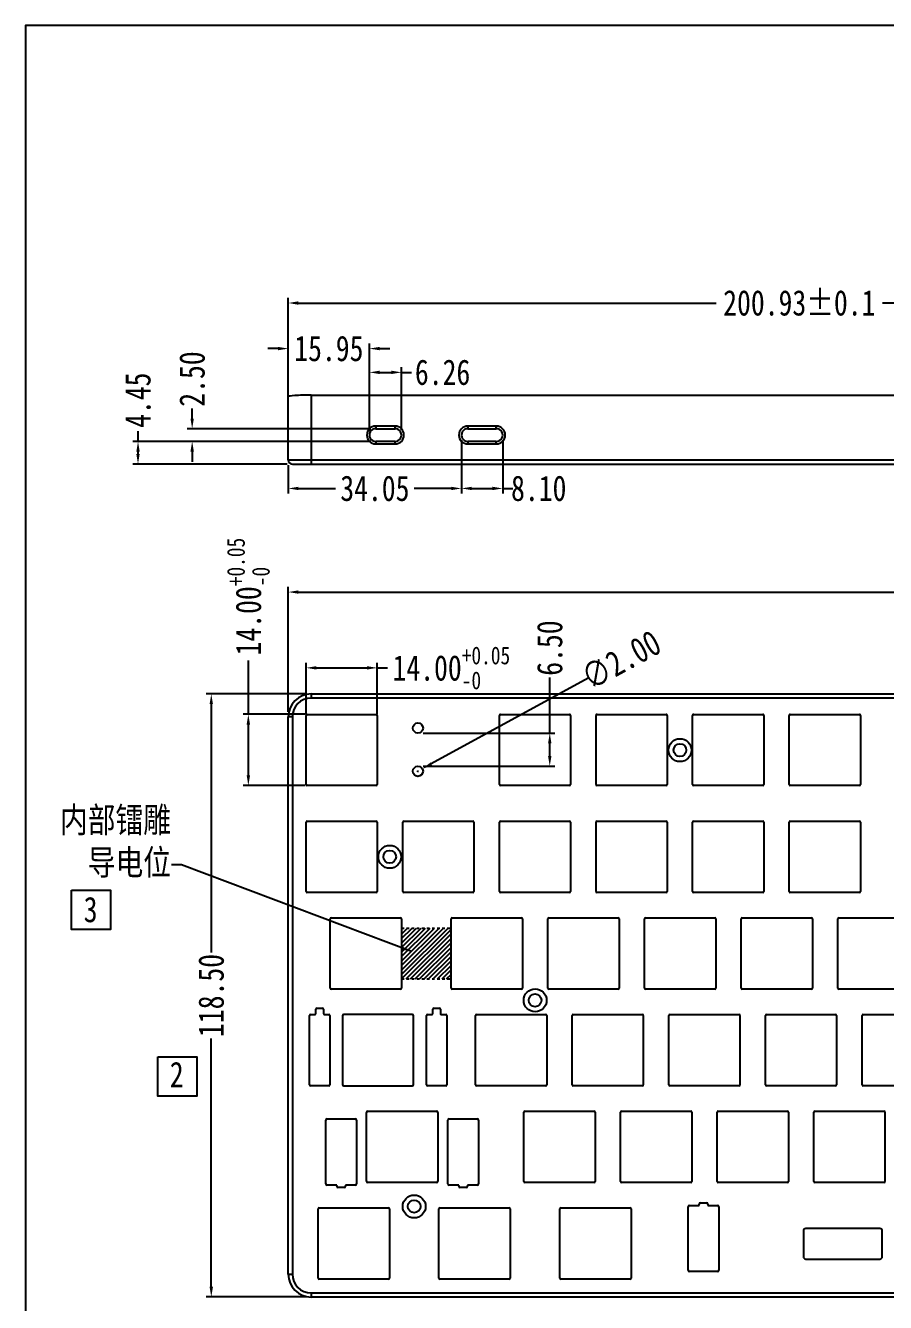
# Model space of a CAD drawing. Header units: inches. Extents: x 544 to 1078, y 439 to 817.
# Drawn here: x 543.8 to 712.8, y 565.6 to 816.6 of the extents above; entities that cross this region are included whole.
import ezdxf

# ---------------------------------------------------------------- set-up
doc = ezdxf.new("R2010")
doc.units = ezdxf.units.IN
doc.header["$LTSCALE"] = 5
doc.header["$MEASUREMENT"] = 0
doc.header["$PDMODE"] = 3
doc.header["$PDSIZE"] = 0.3125
doc.linetypes.add('HIDDEN', pattern=[0.2, 0.1, -0.1])
doc.layers.get('0').update_dxf_attribs({"linetype": 'CONTINUOUS'})
doc.layers.get('Defpoints').update_dxf_attribs({"linetype": 'CONTINUOUS'})
doc.layers.add('图框', color=7, linetype='CONTINUOUS')
doc.styles.get("Standard").update_dxf_attribs({"font": 'txt', "width": 0.8})
doc.dimstyles.get("Standard").update_dxf_attribs({"dimtxt": 5, "dimasz": 2, "dimexe": 1, "dimexo": 1, "dimgap": 0.09, "dimtad": 0, "dimzin": 4, "dimdsep": 46, "dimtxsty": 'Standard', "dimcen": 0.09, "dimclrd": 5, "dimclre": 5, "dimclrt": 1, "dimadec": 0, "dimazin": 0, "dimtp": 0.01, "dimtm": 0.01, "dimtfac": 1, "dimtofl": 0, "dimtmove": 0, "dimatfit": 3, "dimfxl": 0, "dimtolj": 1, "dimtzin": 4, "dimarcsym": 0})

# ---------------------------------------------------------------- blocks, each defined once
blk = doc.blocks.new('*D3')
at = {"color": 5, "lineweight": -2}
for p, q in [((598.91, 685.22), (579.3, 685.22)), ((580.3, 683.22), (580.3, 634.39)), ((580.3, 568.72), (580.3, 617.54)), ((598.91, 566.72), (579.3, 566.72))]:
    blk.add_line(p, q, dxfattribs=at)
at = {"color": 5}
for points in [[(579.97, 683.22), (580.64, 683.22), (580.3, 685.22)], [(579.97, 568.72), (580.64, 568.72), (580.3, 566.72)]]:
    blk.add_solid(points, dxfattribs=at)
at = {"layer": 'Defpoints', "color": 0}
for p in [(580.3, 685.22), (599.91, 685.22), (599.91, 566.72)]:
    blk.add_point(p, dxfattribs=at)
at = {"color": 1, "insert": (580.3, 625.97), "char_height": 5, "attachment_point": 5, "rotation": 90}
blk.add_mtext('\\A1;118.50', dxfattribs=at)
blk = doc.blocks.new('*D4')
at = {"color": 5, "lineweight": -2}
for p, q in [((595.44, 681.72), (595.44, 706.25)), ((597.44, 705.25), (789.54, 705.25)), ((1017.44, 705.25), (825.34, 705.25)), ((1019.44, 681.72), (1019.44, 706.25))]:
    blk.add_line(p, q, dxfattribs=at)
at = {"color": 5}
for points in [[(597.44, 705.58), (597.44, 704.92), (595.44, 705.25)], [(1017.44, 705.58), (1017.44, 704.92), (1019.44, 705.25)]]:
    blk.add_solid(points, dxfattribs=at)
at = {"layer": 'Defpoints', "color": 0}
for p in [(1019.44, 705.25), (595.44, 680.72), (1019.44, 680.72)]:
    blk.add_point(p, dxfattribs=at)
at = {"color": 1, "insert": (807.44, 705.25), "char_height": 5, "attachment_point": 5}
blk.add_mtext('\\A1;424.00%%P0{\\fSimSun|b0|i0|c134|p2;.10}', dxfattribs=at)
blk = doc.blocks.new('*D9')
at = {"color": 5, "lineweight": -2}
for p, q in [((598.94, 681.25), (598.94, 691.35)), ((600.94, 690.35), (610.94, 690.35)), ((612.94, 681.25), (612.94, 691.35)), ((612.94, 690.35), (614.94, 690.35))]:
    blk.add_line(p, q, dxfattribs=at)
at = {"color": 5}
for points in [[(600.94, 690.68), (600.94, 690.02), (598.94, 690.35)], [(610.94, 690.68), (610.94, 690.02), (612.94, 690.35)]]:
    blk.add_solid(points, dxfattribs=at)
at = {"layer": 'Defpoints', "color": 0}
for p in [(598.94, 690.35), (598.94, 680.25), (612.94, 680.25)]:
    blk.add_point(p, dxfattribs=at)
at = {"color": 1, "insert": (627.5, 690.35), "char_height": 5, "attachment_point": 5}
blk.add_mtext('\\A1;14.00{\\H0.7x;\\S+0.05^ -0;}', dxfattribs=at)
blk = doc.blocks.new('*D10')
at = {"color": 5, "lineweight": -2}
for p, q in [((587.59, 681.22), (587.59, 691.79)), ((598.78, 681.22), (586.59, 681.22)), ((587.59, 669.22), (587.59, 679.22)), ((598.78, 667.22), (586.59, 667.22))]:
    blk.add_line(p, q, dxfattribs=at)
at = {"color": 5}
for points in [[(587.26, 679.22), (587.92, 679.22), (587.59, 681.22)], [(587.26, 669.22), (587.92, 669.22), (587.59, 667.22)]]:
    blk.add_solid(points, dxfattribs=at)
at = {"layer": 'Defpoints', "color": 0}
for p in [(587.59, 681.22), (599.78, 681.22), (599.78, 667.22)]:
    blk.add_point(p, dxfattribs=at)
at = {"color": 1, "insert": (587.59, 704.35), "char_height": 5, "attachment_point": 5, "rotation": 90}
blk.add_mtext('\\A1;14.00{\\H0.7x;\\S+0.05^ -0;}', dxfattribs=at)
blk = doc.blocks.new('*D11')
at = {"color": 5, "lineweight": -2}
for p, q in [((654.37, 688.33), (623.56, 671.47)), ((620.84, 670.03), (621.02, 670.03)), ((620.93, 669.94), (620.93, 670.12))]:
    blk.add_line(p, q, dxfattribs=at)
at = {"color": 5}
blk.add_solid([(623.4, 671.76), (623.72, 671.18), (621.81, 670.51)], dxfattribs=at)
at = {"layer": 'Defpoints', "color": 0}
for p in [(621.81, 670.51), (620.06, 669.55)]:
    blk.add_point(p, dxfattribs=at)
at = {"color": 1, "insert": (660.88, 691.9), "char_height": 5, "attachment_point": 5, "rotation": 28.696}
blk.add_mtext('\\A1;∅2.00', dxfattribs=at)
blk = doc.blocks.new('*D12')
at = {"color": 5, "lineweight": -2}
for p, q in [((646.85, 677.53), (646.85, 688.48)), ((621.93, 677.53), (647.85, 677.53)), ((646.85, 673.03), (646.85, 675.53)), ((621.93, 671.03), (647.85, 671.03))]:
    blk.add_line(p, q, dxfattribs=at)
at = {"color": 5}
for points in [[(646.51, 675.53), (647.18, 675.53), (646.85, 677.53)], [(646.51, 673.03), (647.18, 673.03), (646.85, 671.03)]]:
    blk.add_solid(points, dxfattribs=at)
at = {"layer": 'Defpoints', "color": 0}
for p in [(620.93, 677.53), (646.85, 677.53), (620.93, 671.03)]:
    blk.add_point(p, dxfattribs=at)
at = {"color": 1, "insert": (646.85, 694.24), "char_height": 5, "attachment_point": 5, "rotation": 90}
blk.add_mtext('\\A1;6.50', dxfattribs=at)
blk = doc.blocks.new('*D17')
at = {"color": 5, "lineweight": -2}
for p, q in [((595.44, 743.45), (595.44, 763.05)), ((796.37, 737.16), (796.37, 763.05)), ((597.44, 762.05), (679.58, 762.05)), ((794.37, 762.05), (712.23, 762.05))]:
    blk.add_line(p, q, dxfattribs=at)
at = {"color": 5}
for points in [[(597.44, 762.38), (597.44, 761.71), (595.44, 762.05)], [(794.37, 761.71), (794.37, 762.38), (796.37, 762.05)]]:
    blk.add_solid(points, dxfattribs=at)
at = {"layer": 'Defpoints', "color": 0}
for p in [(595.44, 762.05), (595.44, 742.45), (796.37, 736.16)]:
    blk.add_point(p, dxfattribs=at)
at = {"color": 1, "insert": (695.91, 762.05), "char_height": 5, "attachment_point": 5}
blk.add_mtext('\\A1;200.93%%P0{\\fSimSun|b0|i0|c134|p2;.1}', dxfattribs=at)
blk = doc.blocks.new('*D18')
at = {"color": 5, "lineweight": -2}
for p, q in [((593.44, 753.09), (591.44, 753.09)), ((595.44, 743.45), (595.44, 754.09)), ((611.39, 737.1), (611.39, 754.09)), ((613.39, 753.09), (615.39, 753.09))]:
    blk.add_line(p, q, dxfattribs=at)
at = {"color": 5}
for points in [[(593.44, 752.76), (593.44, 753.42), (595.44, 753.09)], [(613.39, 753.42), (613.39, 752.76), (611.39, 753.09)]]:
    blk.add_solid(points, dxfattribs=at)
at = {"layer": 'Defpoints', "color": 0}
for p in [(611.39, 753.09), (595.44, 742.45), (611.39, 736.1)]:
    blk.add_point(p, dxfattribs=at)
at = {"color": 1, "insert": (603.42, 753.09), "char_height": 5, "attachment_point": 5}
blk.add_mtext('\\A1;15.95', dxfattribs=at)
blk = doc.blocks.new('*D19')
at = {"color": 5, "lineweight": -2}
for p, q in [((611.43, 736.8), (611.43, 749.42)), ((613.43, 748.42), (615.69, 748.42)), ((617.69, 737.1), (617.69, 749.42)), ((617.69, 748.42), (619.69, 748.42))]:
    blk.add_line(p, q, dxfattribs=at)
at = {"color": 5}
for points in [[(613.43, 748.76), (613.43, 748.09), (611.43, 748.42)], [(615.69, 748.09), (615.69, 748.76), (617.69, 748.42)]]:
    blk.add_solid(points, dxfattribs=at)
at = {"layer": 'Defpoints', "color": 0}
for p in [(617.69, 748.42), (611.43, 735.8), (617.69, 736.1)]:
    blk.add_point(p, dxfattribs=at)
at = {"color": 1, "insert": (625.78, 748.42), "char_height": 5, "attachment_point": 5}
blk.add_mtext('\\A1;6.26', dxfattribs=at)
blk = doc.blocks.new('*D20')
at = {"color": 5, "lineweight": -2}
for p, q in [((629.49, 735.1), (629.49, 724.61)), ((595.44, 730.2), (595.44, 724.61)), ((597.44, 725.61), (604.71, 725.61)), ((627.49, 725.61), (620.22, 725.61))]:
    blk.add_line(p, q, dxfattribs=at)
at = {"color": 5}
for points in [[(597.44, 725.94), (597.44, 725.28), (595.44, 725.61)], [(627.49, 725.28), (627.49, 725.94), (629.49, 725.61)]]:
    blk.add_solid(points, dxfattribs=at)
at = {"layer": 'Defpoints', "color": 0}
for p in [(629.49, 736.1), (595.44, 731.2), (629.49, 725.61)]:
    blk.add_point(p, dxfattribs=at)
at = {"color": 1, "insert": (612.47, 725.61), "char_height": 5, "attachment_point": 5}
blk.add_mtext('\\A1;34.05', dxfattribs=at)
blk = doc.blocks.new('*D21')
at = {"color": 5, "lineweight": -2}
for p, q in [((629.49, 735.1), (629.49, 724.61)), ((637.59, 735.1), (637.59, 724.61)), ((631.49, 725.61), (635.59, 725.61)), ((637.59, 725.61), (639.59, 725.61))]:
    blk.add_line(p, q, dxfattribs=at)
at = {"color": 5}
for points in [[(631.49, 725.94), (631.49, 725.28), (629.49, 725.61)], [(635.59, 725.28), (635.59, 725.94), (637.59, 725.61)]]:
    blk.add_solid(points, dxfattribs=at)
at = {"layer": 'Defpoints', "color": 0}
for p in [(629.49, 736.1), (637.59, 736.1), (637.59, 725.61)]:
    blk.add_point(p, dxfattribs=at)
at = {"color": 1, "insert": (644.68, 725.61), "char_height": 5, "attachment_point": 5}
blk.add_mtext('\\A1;8.10', dxfattribs=at)
blk = doc.blocks.new('*D22')
at = {"color": 5, "lineweight": -2}
for p, q in [((576.55, 739.35), (576.55, 741.35)), ((611.64, 737.35), (575.55, 737.35)), ((611.64, 734.85), (575.55, 734.85)), ((576.55, 732.85), (576.55, 730.85))]:
    blk.add_line(p, q, dxfattribs=at)
at = {"color": 5}
for points in [[(576.21, 739.35), (576.88, 739.35), (576.55, 737.35)], [(576.88, 732.85), (576.21, 732.85), (576.55, 734.85)]]:
    blk.add_solid(points, dxfattribs=at)
at = {"layer": 'Defpoints', "color": 0}
for p in [(576.55, 737.35), (612.64, 737.35), (612.64, 734.85)]:
    blk.add_point(p, dxfattribs=at)
at = {"color": 1, "insert": (576.55, 747.11), "char_height": 5, "attachment_point": 5, "rotation": 90}
blk.add_mtext('\\A1;2.50', dxfattribs=at)
blk = doc.blocks.new('*D23')
at = {"color": 5, "lineweight": -2}
for p, q in [((565.9, 734.85), (565.9, 736.85)), ((611.64, 734.85), (564.9, 734.85)), ((565.9, 732.4), (565.9, 732.85)), ((595.24, 730.4), (564.9, 730.4))]:
    blk.add_line(p, q, dxfattribs=at)
at = {"color": 5}
for points in [[(566.23, 732.85), (565.57, 732.85), (565.9, 734.85)], [(565.57, 732.4), (566.23, 732.4), (565.9, 730.4)]]:
    blk.add_solid(points, dxfattribs=at)
at = {"layer": 'Defpoints', "color": 0}
for p in [(565.9, 734.85), (612.64, 734.85), (596.24, 730.4)]:
    blk.add_point(p, dxfattribs=at)
at = {"color": 1, "insert": (565.9, 742.94), "char_height": 5, "attachment_point": 5, "rotation": 90}
blk.add_mtext('\\A1;4.45', dxfattribs=at)

msp = doc.modelspace()

# ---------------------------------------------------------------- hatches: boundary and pattern name
at = {"linetype": 'HIDDEN'}
h = msp.add_hatch(dxfattribs=at)
h.set_pattern_fill('ANSI31', color=1, scale=5)
h.paths.add_polyline_path([(627.471, 639.218), (617.706, 639.218), (617.706, 629.218), (627.471, 629.218)])

# ---------------------------------------------------------------- linework, layer by layer
at = {"color": 7, "linetype": 'Continuous'}
for p, q in [((595.441, 731.204), (595.441, 743.673)), ((599.941, 743.938), (599.941, 730.404)), ((599.941, 743.938), (1014.941, 743.938)), ((612.641, 737.854), (612.641, 737.354)), ((616.441, 737.854), (612.641, 737.854)), ((616.441, 737.354), (616.441, 737.854)), ((630.741, 737.854), (630.741, 737.354)), ((636.341, 737.854), (630.741, 737.854)), ((636.341, 737.354), (636.341, 737.854)), ((612.641, 737.354), (616.441, 737.354)), ((630.741, 737.354), (636.341, 737.354)), ((612.641, 734.854), (612.641, 734.354)), ((616.441, 734.854), (612.641, 734.854)), ((612.641, 734.354), (616.441, 734.354)), ((616.441, 734.354), (616.441, 734.854)), ((630.741, 734.854), (630.741, 734.354)), ((636.341, 734.854), (630.741, 734.854)), ((630.741, 734.354), (636.341, 734.354)), ((636.341, 734.354), (636.341, 734.854)), ((595.441, 731.204), (1019.441, 731.204)), ((596.241, 730.404), (1018.641, 730.404))]:
    msp.add_line(p, q, dxfattribs=at)
at = {"color": 4, "linetype": 'Continuous'}
for p, q in [((599.941, 685.218), (599.941, 684.418)), ((599.941, 685.218), (1014.941, 685.218)), ((1014.941, 684.418), (599.941, 684.418)), ((595.441, 571.218), (595.441, 680.718)), ((596.241, 680.718), (595.441, 680.718)), ((596.241, 680.718), (596.241, 571.218)), ((598.941, 667.418), (598.941, 681.018)), ((599.141, 681.218), (612.741, 681.218)), ((612.941, 681.018), (612.941, 667.418)), ((636.941, 667.418), (636.941, 681.018)), ((637.141, 681.218), (650.741, 681.218)), ((650.941, 681.018), (650.941, 667.418)), ((655.941, 667.418), (655.941, 681.018)), ((656.141, 681.218), (669.741, 681.218)), ((669.941, 681.018), (669.941, 667.418)), ((674.941, 667.418), (674.941, 681.018)), ((675.141, 681.218), (688.741, 681.218)), ((688.941, 681.018), (688.941, 667.418)), ((693.941, 667.418), (693.941, 681.018)), ((694.141, 681.218), (707.741, 681.218)), ((707.941, 681.018), (707.941, 667.418)), ((612.741, 667.218), (599.141, 667.218)), ((650.741, 667.218), (637.141, 667.218)), ((669.741, 667.218), (656.141, 667.218)), ((688.741, 667.218), (675.141, 667.218)), ((707.741, 667.218), (694.141, 667.218)), ((598.941, 646.418), (598.941, 660.018)), ((599.141, 660.218), (612.741, 660.218)), ((612.941, 660.018), (612.941, 646.418)), ((617.941, 646.418), (617.941, 660.018)), ((618.141, 660.218), (631.741, 660.218)), ((631.941, 660.018), (631.941, 646.418)), ((636.941, 646.418), (636.941, 660.018)), ((637.141, 660.218), (650.741, 660.218)), ((650.941, 660.018), (650.941, 646.418)), ((655.941, 646.418), (655.941, 660.018)), ((656.141, 660.218), (669.741, 660.218)), ((669.941, 660.018), (669.941, 646.418)), ((674.941, 646.418), (674.941, 660.018)), ((675.141, 660.218), (688.741, 660.218)), ((688.941, 660.018), (688.941, 646.418)), ((693.941, 646.418), (693.941, 660.018)), ((694.141, 660.218), (707.741, 660.218)), ((707.941, 660.018), (707.941, 646.418)), ((612.741, 646.218), (599.141, 646.218)), ((631.741, 646.218), (618.141, 646.218)), ((650.741, 646.218), (637.141, 646.218)), ((669.741, 646.218), (656.141, 646.218)), ((688.741, 646.218), (675.141, 646.218)), ((707.741, 646.218), (694.141, 646.218)), ((603.706, 627.418), (603.706, 641.018)), ((603.906, 641.218), (617.506, 641.218)), ((617.706, 641.018), (617.706, 627.418)), ((627.471, 627.418), (627.471, 641.018)), ((627.671, 641.218), (641.271, 641.218)), ((641.471, 641.018), (641.471, 627.418)), ((646.471, 627.418), (646.471, 641.018)), ((646.671, 641.218), (660.271, 641.218)), ((660.471, 641.018), (660.471, 627.418)), ((665.471, 627.418), (665.471, 641.018)), ((665.671, 641.218), (679.271, 641.218)), ((679.471, 641.018), (679.471, 627.418)), ((684.471, 627.418), (684.471, 641.018)), ((684.671, 641.218), (698.271, 641.218)), ((698.471, 641.018), (698.471, 627.418)), ((703.471, 627.418), (703.471, 641.018)), ((703.671, 641.218), (717.271, 641.218)), ((617.506, 627.218), (603.906, 627.218)), ((641.271, 627.218), (627.671, 627.218)), ((660.271, 627.218), (646.671, 627.218)), ((679.271, 627.218), (665.671, 627.218)), ((698.271, 627.218), (684.671, 627.218)), ((717.271, 627.218), (703.671, 627.218)), ((600.841, 622.418), (600.841, 623.268)), ((601.041, 623.468), (602.141, 623.468)), ((602.341, 623.268), (602.341, 622.418)), ((623.841, 622.418), (623.841, 623.268)), ((624.041, 623.468), (625.141, 623.468)), ((625.341, 623.268), (625.341, 622.418)), ((599.591, 608.418), (599.591, 622.018)), ((599.791, 622.218), (600.641, 622.218)), ((602.541, 622.218), (603.391, 622.218)), ((603.591, 622.018), (603.591, 608.418)), ((606.091, 621.948), (606.091, 608.488)), ((619.821, 622.218), (606.361, 622.218)), ((620.091, 608.488), (620.091, 621.948)), ((622.591, 608.418), (622.591, 622.018)), ((622.791, 622.218), (623.641, 622.218)), ((625.541, 622.218), (626.391, 622.218)), ((626.591, 622.018), (626.591, 608.418)), ((632.241, 608.418), (632.241, 622.018)), ((632.441, 622.218), (646.041, 622.218)), ((646.241, 622.018), (646.241, 608.418)), ((651.241, 608.418), (651.241, 622.018)), ((651.441, 622.218), (665.041, 622.218)), ((665.241, 622.018), (665.241, 608.418)), ((670.241, 608.418), (670.241, 622.018)), ((670.441, 622.218), (684.041, 622.218)), ((684.241, 622.018), (684.241, 608.418)), ((689.241, 608.418), (689.241, 622.018)), ((689.441, 622.218), (703.041, 622.218)), ((703.241, 622.018), (703.241, 608.418)), ((708.241, 608.418), (708.241, 622.018)), ((708.441, 622.218), (722.041, 622.218)), ((603.391, 608.218), (599.791, 608.218)), ((606.361, 608.218), (619.821, 608.218)), ((626.391, 608.218), (622.791, 608.218)), ((646.041, 608.218), (632.441, 608.218)), ((665.041, 608.218), (651.441, 608.218)), ((684.041, 608.218), (670.441, 608.218)), ((703.041, 608.218), (689.441, 608.218)), ((722.041, 608.218), (708.441, 608.218)), ((610.841, 589.468), (610.841, 602.968)), ((611.091, 603.218), (624.591, 603.218)), ((624.841, 602.968), (624.841, 589.468)), ((641.751, 589.418), (641.751, 603.018)), ((641.951, 603.218), (655.551, 603.218)), ((655.751, 603.018), (655.751, 589.418)), ((660.751, 589.418), (660.751, 603.018)), ((660.951, 603.218), (674.551, 603.218)), ((674.751, 603.018), (674.751, 589.418)), ((679.751, 589.418), (679.751, 603.018)), ((679.951, 603.218), (693.551, 603.218)), ((693.751, 603.018), (693.751, 589.418)), ((698.751, 589.418), (698.751, 603.018)), ((698.951, 603.218), (712.551, 603.218)), ((712.751, 603.018), (712.751, 589.418)), ((602.841, 588.968), (602.841, 601.468)), ((603.091, 601.718), (608.591, 601.718)), ((608.841, 601.468), (608.841, 588.968)), ((626.841, 588.968), (626.841, 601.468)), ((627.091, 601.718), (632.591, 601.718)), ((632.841, 601.468), (632.841, 588.968)), ((604.991, 588.718), (603.091, 588.718)), ((604.991, 588.468), (604.991, 588.718)), ((606.441, 588.218), (605.241, 588.218)), ((606.691, 588.718), (606.691, 588.468)), ((608.591, 588.718), (606.691, 588.718)), ((624.591, 589.218), (611.091, 589.218)), ((628.991, 588.718), (627.091, 588.718)), ((628.991, 588.468), (628.991, 588.718)), ((630.441, 588.218), (629.241, 588.218)), ((630.691, 588.718), (630.691, 588.468)), ((632.591, 588.718), (630.691, 588.718)), ((655.551, 589.218), (641.951, 589.218)), ((674.551, 589.218), (660.951, 589.218)), ((693.551, 589.218), (679.951, 589.218)), ((712.551, 589.218), (698.951, 589.218)), ((674.316, 584.718), (676.216, 584.718)), ((676.216, 584.718), (676.216, 584.968)), ((676.466, 585.218), (677.666, 585.218)), ((677.916, 584.968), (677.916, 584.718)), ((677.916, 584.718), (679.816, 584.718)), ((601.311, 570.418), (601.311, 584.018)), ((601.511, 584.218), (615.111, 584.218)), ((615.311, 584.018), (615.311, 570.418)), ((625.071, 570.418), (625.071, 584.018)), ((625.271, 584.218), (638.871, 584.218)), ((639.071, 584.018), (639.071, 570.418)), ((648.831, 570.418), (648.831, 584.018)), ((649.031, 584.218), (662.631, 584.218)), ((662.831, 584.018), (662.831, 570.418)), ((674.066, 571.968), (674.066, 584.468)), ((680.066, 584.468), (680.066, 571.968)), ((696.718, 579.686), (696.718, 574.686)), ((711.718, 580.186), (697.218, 580.186)), ((712.218, 574.686), (712.218, 579.686)), ((697.218, 574.186), (711.718, 574.186)), ((595.441, 571.218), (596.241, 571.218)), ((615.111, 570.218), (601.511, 570.218)), ((638.871, 570.218), (625.271, 570.218)), ((662.631, 570.218), (649.031, 570.218)), ((679.816, 571.718), (674.316, 571.718)), ((599.941, 567.518), (599.941, 566.718)), ((599.941, 567.518), (1014.941, 567.518)), ((1014.941, 566.718), (599.941, 566.718))]:
    msp.add_line(p, q, dxfattribs=at)
at = {"color": 1, "linetype": 'HIDDEN'}
for p, q in [((617.706, 639.218), (627.471, 639.218)), ((617.706, 629.218), (627.471, 629.218))]:
    msp.add_line(p, q, dxfattribs=at)
at = {"color": 1}
for points in [[(552.842, 646.638), (560.512, 646.638), (560.512, 638.937), (552.842, 638.937)], [(569.815, 613.901), (577.485, 613.901), (577.485, 606.2), (569.815, 606.2)]]:
    msp.add_lwpolyline(points, close=True, dxfattribs=at)
at = {"color": 4, "linetype": 'Continuous'}
for centre, radius in [((620.932, 678.53), 1), ((672.441, 674.181), 2.25), ((672.441, 674.181), 1.25), ((620.932, 670.03), 1), ((615.396, 653.218), 2.25), ((615.396, 653.218), 1.25), ((643.971, 625.018), 2.25), ((643.971, 625.018), 1.25), ((620.192, 584.513), 2.25), ((620.192, 584.513), 1.25)]:
    msp.add_circle(centre, radius, dxfattribs=at)
at = {"color": 7, "linetype": 'Continuous'}
for centre, radius, start, end in [((612.641, 736.104), 1.75, 90, 270), ((616.441, 736.104), 1.75, 269.9999, 89.9999), ((630.741, 736.104), 1.75, 90, 270), ((636.341, 736.104), 1.75, 269.9999, 89.9999), ((612.641, 736.104), 1.25, 89.99995, 270), ((616.441, 736.104), 1.25, 269.99994, 90), ((630.741, 736.104), 1.25, 89.99995, 270), ((636.341, 736.104), 1.25, 269.99994, 90), ((596.241, 731.204), 0.8, 180, 270)]:
    msp.add_arc(centre, radius, start, end, dxfattribs=at)
at = {"color": 4, "linetype": 'Continuous'}
for centre, radius, start, end in [((599.941, 680.718), 4.5, 90, 180), ((599.941, 680.718), 3.7, 90, 180), ((599.141, 681.018), 0.2, 90, 180), ((612.741, 681.018), 0.2, 0, 90), ((637.141, 681.018), 0.2, 90, 180), ((650.741, 681.018), 0.2, 0, 90), ((656.141, 681.018), 0.2, 90, 180), ((669.741, 681.018), 0.2, 0, 90), ((675.141, 681.018), 0.2, 90, 180), ((688.741, 681.018), 0.2, 0, 90), ((694.141, 681.018), 0.2, 90, 180), ((707.741, 681.018), 0.2, 0, 90), ((599.141, 667.418), 0.2, 180, 270), ((612.741, 667.418), 0.2, 270, 0), ((637.141, 667.418), 0.2, 180, 270), ((650.741, 667.418), 0.2, 270, 0), ((656.141, 667.418), 0.2, 180, 270), ((669.741, 667.418), 0.2, 270, 0), ((675.141, 667.418), 0.2, 180, 270), ((688.741, 667.418), 0.2, 270, 0), ((694.141, 667.418), 0.2, 180, 270), ((707.741, 667.418), 0.2, 270, 0), ((599.141, 660.018), 0.2, 90, 180), ((612.741, 660.018), 0.2, 0, 90), ((618.141, 660.018), 0.2, 90, 180), ((631.741, 660.018), 0.2, 0, 90), ((637.141, 660.018), 0.2, 90, 180), ((650.741, 660.018), 0.2, 0, 90), ((656.141, 660.018), 0.2, 90, 180), ((669.741, 660.018), 0.2, 0, 90), ((675.141, 660.018), 0.2, 90, 180), ((688.741, 660.018), 0.2, 0, 90), ((694.141, 660.018), 0.2, 90, 180), ((707.741, 660.018), 0.2, 0, 90), ((599.141, 646.418), 0.2, 180, 270), ((612.741, 646.418), 0.2, 270, 0), ((618.141, 646.418), 0.2, 180, 270), ((631.741, 646.418), 0.2, 270, 0), ((637.141, 646.418), 0.2, 180, 270), ((650.741, 646.418), 0.2, 270, 0), ((656.141, 646.418), 0.2, 180, 270), ((669.741, 646.418), 0.2, 270, 0), ((675.141, 646.418), 0.2, 180, 270), ((688.741, 646.418), 0.2, 270, 0), ((694.141, 646.418), 0.2, 180, 270), ((707.741, 646.418), 0.2, 270, 0), ((603.906, 641.018), 0.2, 90, 180), ((617.506, 641.018), 0.2, 0, 90), ((627.671, 641.018), 0.2, 90, 180), ((641.271, 641.018), 0.2, 0, 90), ((646.671, 641.018), 0.2, 90, 180), ((660.271, 641.018), 0.2, 0, 90), ((665.671, 641.018), 0.2, 90, 180), ((679.271, 641.018), 0.2, 0, 90), ((684.671, 641.018), 0.2, 90, 180), ((698.271, 641.018), 0.2, 0, 90), ((703.671, 641.018), 0.2, 90, 180), ((603.906, 627.418), 0.2, 180, 270), ((617.506, 627.418), 0.2, 270, 0), ((627.671, 627.418), 0.2, 180, 270), ((641.271, 627.418), 0.2, 270, 0), ((646.671, 627.418), 0.2, 180, 270), ((660.271, 627.418), 0.2, 270, 0), ((665.671, 627.418), 0.2, 180, 270), ((679.271, 627.418), 0.2, 270, 0), ((684.671, 627.418), 0.2, 180, 270), ((698.271, 627.418), 0.2, 270, 0), ((703.671, 627.418), 0.2, 180, 270), ((600.641, 622.418), 0.2, 270, 0), ((601.041, 623.268), 0.2, 90, 180), ((602.141, 623.268), 0.2, 0, 90), ((602.541, 622.418), 0.2, 180, 270), ((623.641, 622.418), 0.2, 270, 0), ((624.041, 623.268), 0.2, 90, 180), ((625.141, 623.268), 0.2, 0, 90), ((625.541, 622.418), 0.2, 180, 270), ((599.791, 622.018), 0.2, 90, 180), ((603.391, 622.018), 0.2, 0, 90), ((606.361, 621.948), 0.27, 90, 180), ((619.821, 621.948), 0.27, 0, 90), ((622.791, 622.018), 0.2, 90, 180), ((626.391, 622.018), 0.2, 0, 90), ((632.441, 622.018), 0.2, 90, 180), ((646.041, 622.018), 0.2, 0, 90), ((651.441, 622.018), 0.2, 90, 180), ((665.041, 622.018), 0.2, 0, 90), ((670.441, 622.018), 0.2, 90, 180), ((684.041, 622.018), 0.2, 0, 90), ((689.441, 622.018), 0.2, 90, 180), ((703.041, 622.018), 0.2, 0, 90), ((708.441, 622.018), 0.2, 90, 180), ((599.791, 608.418), 0.2, 180, 270), ((603.391, 608.418), 0.2, 270, 0), ((606.361, 608.488), 0.27, 180, 270), ((619.821, 608.488), 0.27, 270, 0), ((622.791, 608.418), 0.2, 180, 270), ((626.391, 608.418), 0.2, 270, 0), ((632.441, 608.418), 0.2, 180, 270), ((646.041, 608.418), 0.2, 270, 0), ((651.441, 608.418), 0.2, 180, 270), ((665.041, 608.418), 0.2, 270, 0), ((670.441, 608.418), 0.2, 180, 270), ((684.041, 608.418), 0.2, 270, 0), ((689.441, 608.418), 0.2, 180, 270), ((703.041, 608.418), 0.2, 270, 0), ((708.441, 608.418), 0.2, 180, 270), ((611.091, 602.968), 0.25, 90, 180), ((624.591, 602.968), 0.25, 0, 90), ((641.951, 603.018), 0.2, 90, 180), ((655.551, 603.018), 0.2, 0, 90), ((660.951, 603.018), 0.2, 90, 180), ((674.551, 603.018), 0.2, 0, 90), ((679.951, 603.018), 0.2, 90, 180), ((693.551, 603.018), 0.2, 0, 90), ((698.951, 603.018), 0.2, 90, 180), ((712.551, 603.018), 0.2, 0, 90), ((603.091, 601.468), 0.25, 90, 180), ((608.591, 601.468), 0.25, 0, 90), ((627.091, 601.468), 0.25, 90, 180), ((632.591, 601.468), 0.25, 0, 90), ((603.091, 588.968), 0.25, 180, 270), ((605.241, 588.468), 0.25, 180, 270), ((606.441, 588.468), 0.25, 270, 0), ((608.591, 588.968), 0.25, 270, 0), ((611.091, 589.468), 0.25, 180, 270), ((624.591, 589.468), 0.25, 270, 0), ((627.091, 588.968), 0.25, 180, 270), ((629.241, 588.468), 0.25, 180, 270), ((630.441, 588.468), 0.25, 270, 0), ((632.591, 588.968), 0.25, 270, 0), ((641.951, 589.418), 0.2, 180, 270), ((655.551, 589.418), 0.2, 270, 0), ((660.951, 589.418), 0.2, 180, 270), ((674.551, 589.418), 0.2, 270, 0), ((679.951, 589.418), 0.2, 180, 270), ((693.551, 589.418), 0.2, 270, 0), ((698.951, 589.418), 0.2, 180, 270), ((712.551, 589.418), 0.2, 270, 0), ((674.316, 584.468), 0.25, 90, 180), ((676.466, 584.968), 0.25, 90, 180), ((677.666, 584.968), 0.25, 0, 90), ((679.816, 584.468), 0.25, 0, 90), ((601.511, 584.018), 0.2, 90, 180), ((615.111, 584.018), 0.2, 0, 90), ((625.271, 584.018), 0.2, 90, 180), ((638.871, 584.018), 0.2, 0, 90), ((649.031, 584.018), 0.2, 90, 180), ((662.631, 584.018), 0.2, 0, 90), ((697.218, 579.686), 0.5, 90, 180), ((711.718, 579.686), 0.5, 0, 90), ((697.218, 574.686), 0.5, 180, 270), ((711.718, 574.686), 0.5, 270, 0), ((599.941, 571.218), 4.5, 180, 270), ((599.941, 571.218), 3.7, 180, 270), ((601.511, 570.418), 0.2, 180, 270), ((615.111, 570.418), 0.2, 270, 0), ((625.271, 570.418), 0.2, 180, 270), ((638.871, 570.418), 0.2, 270, 0), ((649.031, 570.418), 0.2, 180, 270), ((662.631, 570.418), 0.2, 270, 0), ((674.316, 571.968), 0.25, 180, 270), ((679.816, 571.968), 0.25, 270, 0)]:
    msp.add_arc(centre, radius, start, end, dxfattribs=at)
at = {"color": 7, "linetype": 'Continuous'}
msp.add_ellipse((599.941, 743.673), major_axis=(4.5, 0), ratio=0.0590456, start_param=1.5707963, end_param=3.1415927, dxfattribs=at)
at = {"layer": '图框'}
msp.add_lwpolyline([(543.786, 438.575), (1078.386, 438.575), (1078.386, 816.575), (543.786, 816.575)], close=True, dxfattribs=at)

# ---------------------------------------------------------------- texts
at = {"color": 1, "insert": (572.389, 649.116), "char_height": 5, "attachment_point": 9}
msp.add_mtext('{\\fSimSun|b0|i0|c134|p2;内部镭雕}\\P{\\fSimSun|b0|i0|c134|p2;导电位}', dxfattribs=at)
at = {"color": 1, "char_height": 5, "width": 4.90744, "attachment_point": 1}
for s, insert in [('3', (555.225, 645.373)), ('2', (572.152, 612.954))]:
    msp.add_mtext(s, dxfattribs=dict(at, insert=insert))

# ---------------------------------------------------------------- dimensions: what is measured, and where the dimension line sits
at = {"color": 1}
dim = msp.add_linear_dim(base=(595.441, 762.048), p1=(796.371, 736.164), p2=(595.441, 742.447), text='<>%%P0{\\fSimSun|b0|i0|c134|p2;.1}', dimstyle='Standard', dxfattribs=at)
dim.commit()
dim.dimension.update_dxf_attribs({"geometry": '*D17', "text_midpoint": (695.906, 762.048)})
for base, p1, p2, picture, middle in [((611.391, 753.09), (595.441, 742.447), (611.391, 736.104), '*D18', (603.416, 753.09)), ((617.691, 748.425), (611.428, 735.802), (617.691, 736.104), '*D19', (625.781, 748.425)), ((629.491, 725.611), (595.441, 731.204), (629.491, 736.104), '*D20', (612.466, 725.611)), ((637.591, 725.611), (629.491, 736.104), (637.591, 736.104), '*D21', (644.681, 725.611))]:
    dim = msp.add_linear_dim(base=base, p1=p1, p2=p2, dimstyle='Standard', dxfattribs=at)
    dim.commit()
    dim.dimension.update_dxf_attribs({"geometry": picture, "text_midpoint": middle})
for base, p1, p2, picture, middle in [((576.547, 737.354), (612.641, 734.854), (612.641, 737.354), '*D22', (576.547, 747.11)), ((565.899, 734.854), (596.241, 730.404), (612.641, 734.854), '*D23', (565.899, 742.944)), ((580.304, 685.218), (599.908, 566.718), (599.908, 685.218), '*D3', (580.304, 625.968))]:
    dim = msp.add_linear_dim(base=base, p1=p1, p2=p2, angle=90, dimstyle='Standard', dxfattribs=at)
    dim.commit()
    dim.dimension.update_dxf_attribs({"geometry": picture, "text_midpoint": middle})
dim = msp.add_linear_dim(base=(587.591, 681.218), p1=(599.777, 667.218), p2=(599.777, 681.218), angle=90, text='<>{\\H0.7x;\\S+0.05^ -0;}', dimstyle='Standard', dxfattribs=at)
dim.commit()
dim.dimension.update_dxf_attribs({"geometry": '*D10', "text_midpoint": (587.591, 704.347), "dimtype": 160})
for base, p1, p2, text, picture, middle in [((1019.441, 705.251), (595.441, 680.718), (1019.441, 680.718), '<>%%P0{\\fSimSun|b0|i0|c134|p2;.10}', '*D4', (807.441, 705.251)), ((598.941, 690.349), (612.941, 680.247), (598.941, 680.247), '<>{\\H0.7x;\\S+0.05^ -0;}', '*D9', (627.498, 690.349))]:
    dim = msp.add_linear_dim(base=base, p1=p1, p2=p2, text=text, dimstyle='Standard', dxfattribs=at)
    dim.commit()
    dim.dimension.update_dxf_attribs({"geometry": picture, "text_midpoint": middle, "dimtype": 160})
dim = msp.add_linear_dim(base=(646.846, 677.53), p1=(620.932, 671.03), p2=(620.932, 677.53), angle=90, dimstyle='Standard', dxfattribs=at)
dim.commit()
dim.dimension.update_dxf_attribs({"geometry": '*D12', "text_midpoint": (646.846, 694.24), "dimtype": 160})
dim = msp.add_diameter_dim_2p(p1=(620.055, 669.55), p2=(621.809, 670.51), dimstyle='Standard', dxfattribs=at)
dim.commit()
dim.dimension.update_dxf_attribs({"geometry": '*D11', "text_midpoint": (660.884, 691.899), "dimtype": 163})

# ---------------------------------------------------------------- leaders
at = {"color": 1, "annotation_type": 0, "has_hookline": 1, "hookline_direction": 1, "text_width": 21.765}
msp.add_leader([(619.64, 634.61), (574.479, 651.616), (572.479, 651.616)], dimstyle='Standard', override={"dimgap": 0.09, "dimtad": 0}, dxfattribs=at)

doc.saveas('drawing.dxf')
